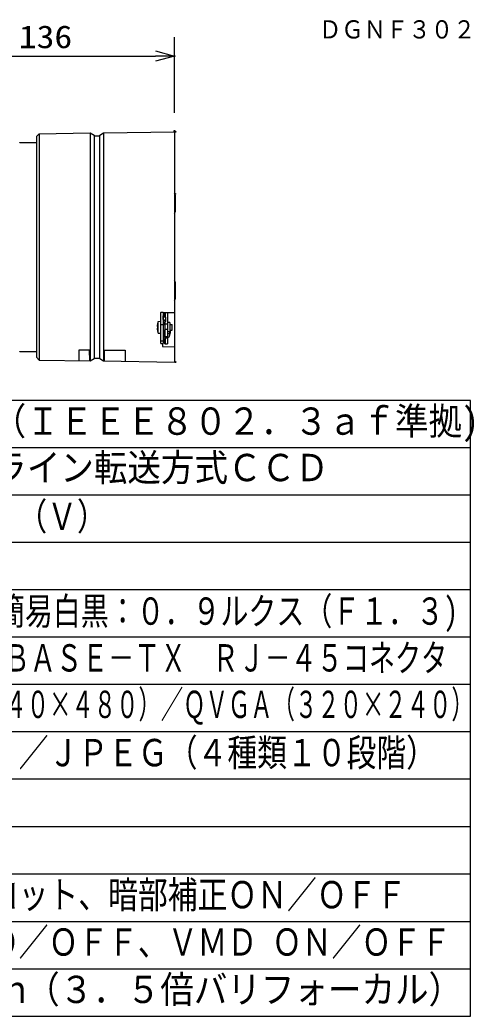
# Model space of a CAD drawing. Units: millimetres, scale not verified. Extents: x -63 to 63, y -56 to 57.
# Drawn here: x 14.9 to 62.9, y -56.4 to 48.8 of the extents above; entities that cross this region are included whole.
import ezdxf
from ezdxf.enums import TextEntityAlignment as Align

# ---------------------------------------------------------------- set-up
doc = ezdxf.new("R2010")
doc.units = ezdxf.units.MM
doc.header["$LTSCALE"] = 0.189787
doc.header["$PDMODE"] = 32
doc.header["$PDSIZE"] = 0.0949
for name, color, linetype in [('0-0_GAIKEI', 1, 'Continuous'), ('0-1_TOUROKU', 1, 'Continuous'), ('0-2_MOJI1', 2, 'Continuous'), ('0-3_WAKU', 1, 'Continuous'), ('0-4_SUNPO', 3, 'Continuous'), ('0-5_DEFPOINTS', 7, 'Continuous')]:
    doc.layers.add(name, color=color, linetype=linetype)
doc.styles.add('ＭＳ ゴシック', font='')
doc.styles.get('ＭＳ ゴシック').set_extended_font_data('MS Gothic')

# ---------------------------------------------------------------- blocks, each defined once
blk = doc.blocks.new('_OPEN30')
at = {"layer": '0-5_DEFPOINTS'}
blk.add_line((0, 0), (-1, 0), dxfattribs=at)
blk.add_lwpolyline([(-1, 0.26795), (0, 0), (-1, -0.26795)], dxfattribs=at)

msp = doc.modelspace()

# ---------------------------------------------------------------- linework, layer by layer
at = {"layer": '0-0_GAIKEI', "color": 7}
for p, q in [((16.9443, 36.7853), (22.3444, 36.8753)), ((22.3444, 36.8753), (22.7444, 36.6253)), ((23.3444, 36.6253), (23.7444, 36.8753)), ((23.7444, 36.8753), (31.2444, 36.9853)), ((31.2444, 36.9853), (31.2444, 12.6853)), ((14.9043, 35.8753), (16.6443, 35.8753)), ((16.6443, 36.4853), (16.9443, 36.7853)), ((16.6443, 36.4853), (16.6443, 13.1853)), ((22.7444, 36.5753), (23.3444, 36.5753)), ((14.9043, 13.7953), (14.9043, 13.8371)), ((14.9043, 13.7953), (16.6443, 13.7953)), ((16.6443, 13.1853), (16.9443, 12.8853)), ((16.9443, 12.8853), (22.3444, 12.7953)), ((22.3444, 12.7953), (22.7444, 13.0453)), ((22.7444, 13.0953), (23.3444, 13.0953)), ((23.3444, 13.0453), (23.7444, 12.7953)), ((23.7444, 12.7953), (31.2444, 12.6853))]:
    msp.add_line(p, q, dxfattribs=at)
at = {"layer": '0-0_GAIKEI'}
for p, q in [((22.3444, 36.8753), (22.3444, 12.7953)), ((23.7444, 36.8753), (23.7444, 12.7953)), ((14.9043, 35.8335), (14.9043, 35.8753)), ((16.9443, 36.7853), (16.9443, 12.8853)), ((22.7444, 36.6253), (22.7444, 13.0457)), ((23.3444, 13.0457), (23.3444, 36.6253)), ((31.3044, 30.3397), (31.3044, 28.5309)), ((31.3044, 21.1397), (31.3044, 19.3309)), ((29.7444, 17.9143), (29.7444, 16.977)), ((29.7844, 14.6435), (29.7844, 17.9288)), ((30.0244, 17.9288), (29.7844, 17.9288)), ((30.0244, 17.9288), (30.0244, 14.6435)), ((30.0244, 17.9157), (31.2444, 17.9217)), ((30.2044, 17.9166), (30.2044, 17.4635)), ((30.2244, 17.9167), (30.2244, 17.4504)), ((30.2644, 17.9169), (30.2644, 17.424)), ((30.5044, 17.9181), (30.5044, 14.5995)), ((29.5244, 16.9577), (29.7844, 16.9805)), ((29.5244, 15.7432), (29.5244, 16.9577)), ((30.0244, 17.5892), (30.0252, 17.5848)), ((30.0252, 17.1992), (30.0244, 17.2035)), ((30.0244, 17.1857), (30.0313, 17.1919)), ((30.0244, 16.954), (30.1679, 16.8594)), ((30.0252, 17.5848), (30.0276, 17.5809)), ((30.0276, 17.1952), (30.0252, 17.1992)), ((30.0271, 17.5817), (30.1096, 17.586)), ((30.0276, 17.5809), (30.0313, 17.5776)), ((30.0313, 17.1919), (30.0276, 17.1952)), ((30.0313, 17.1919), (30.0313, 17.5776)), ((30.0313, 17.5776), (30.3244, 17.3845)), ((30.0313, 17.1919), (30.3244, 16.9988)), ((30.1096, 17.586), (30.1096, 17.526)), ((30.1644, 16.8617), (30.1644, 16.6505)), ((30.1679, 16.8594), (30.3244, 16.9988)), ((30.2244, 16.9097), (30.2244, 16.8658)), ((30.2644, 15.2461), (30.2644, 16.9454)), ((30.3244, 16.9988), (30.3244, 17.3845)), ((30.7444, 16.8405), (30.5044, 16.8405)), ((30.7444, 16.8405), (30.7444, 15.8605)), ((29.4464, 16.4505), (29.4075, 16.4505)), ((29.4464, 16.2505), (29.4075, 16.2505)), ((30.0244, 16.6146), (29.7844, 16.6146)), ((30.0244, 16.6505), (30.2644, 16.6505)), ((30.0244, 16.0505), (30.2644, 16.0505)), ((30.1644, 15.828), (30.0244, 15.8158)), ((30.0244, 15.7953), (30.2244, 15.7953)), ((30.1644, 16.0505), (30.1644, 15.828)), ((30.2244, 16.0048), (30.2244, 15.6627)), ((30.2423, 16.7853), (30.2455, 16.7853)), ((30.2644, 16.7185), (30.5044, 16.7185)), ((30.2644, 16.155), (30.5044, 16.155)), ((30.7444, 15.8605), (30.5044, 15.8605)), ((30.5244, 15.4953), (30.5244, 15.8605)), ((30.7244, 15.8605), (30.7244, 15.4953)), ((30.7444, 16.6505), (30.9844, 16.6505)), ((30.7444, 16.0505), (30.9844, 16.0505)), ((30.7857, 16.0202), (30.7726, 16.0505)), ((30.7961, 15.9821), (30.7857, 16.0202)), ((30.8025, 15.9392), (30.7961, 15.9821)), ((30.8047, 15.8953), (30.8025, 15.9392)), ((30.8025, 15.7513), (30.8047, 15.7953)), ((30.8047, 15.7953), (30.8047, 15.8953)), ((30.9844, 16.0505), (30.9844, 16.6505)), ((29.5244, 15.7432), (29.7844, 15.7205)), ((29.7844, 14.9293), (30.0244, 14.9293)), ((30.1679, 15.713), (30.0244, 15.6184)), ((30.1679, 15.3273), (30.0244, 15.2328)), ((30.0244, 15.001), (30.0313, 14.9948)), ((30.0244, 14.9832), (30.0252, 14.9876)), ((30.0252, 14.9876), (30.0276, 14.9915)), ((30.0276, 14.9915), (30.0313, 14.9948)), ((30.3244, 15.1879), (30.0313, 14.9948)), ((30.1679, 15.3273), (30.1679, 15.713)), ((30.1679, 15.713), (30.2644, 15.627)), ((30.1679, 15.3273), (30.3244, 15.1879)), ((30.2244, 14.6162), (30.2244, 15.122)), ((30.2644, 15.3889), (30.5044, 15.3889)), ((30.2644, 15.2461), (30.5044, 15.2461)), ((30.2644, 15.1484), (30.2644, 14.6138)), ((30.3244, 15.1879), (30.3244, 15.2461)), ((30.5044, 15.5953), (30.5244, 15.5953)), ((30.5044, 15.4953), (30.5244, 15.4953)), ((30.5044, 15.2953), (30.5244, 15.2953)), ((30.5244, 15.6953), (30.7244, 15.6953)), ((30.7244, 15.5969), (30.7371, 15.6002)), ((30.7371, 15.6002), (30.7557, 15.6151)), ((30.7557, 15.6151), (30.7722, 15.6391)), ((30.7722, 15.6391), (30.7857, 15.6703)), ((30.7857, 15.6703), (30.7961, 15.7085)), ((30.7961, 15.7085), (30.8025, 15.7513)), ((22.2716, 13.9323), (21.1341, 13.9277)), ((21.1341, 13.9277), (21.1383, 12.8169)), ((22.2762, 12.7948), (22.2716, 13.9323)), ((23.8261, 13.9341), (26.0335, 13.9387)), ((23.8284, 12.7907), (23.8261, 13.9341)), ((26.0335, 13.9387), (26.0359, 12.7615)), ((29.7844, 14.6435), (30.0244, 14.6435)), ((29.9844, 14.6435), (29.9844, 14.3312)), ((29.9844, 14.3312), (31.2444, 14.3042)), ((30.2244, 14.6162), (30.5044, 14.5995))]:
    msp.add_line(p, q, dxfattribs=at)
for points in [[(29.7444, 17.9143), (29.7452, 17.9143), (29.746, 17.9143), (29.7468, 17.9143), (29.7476, 17.9143), (29.7484, 17.9143), (29.7492, 17.9143), (29.75, 17.9144), (29.7508, 17.9144), (29.7516, 17.9144), (29.7524, 17.9144), (29.7532, 17.9144), (29.754, 17.9144), (29.7548, 17.9144), (29.7556, 17.9144), (29.7564, 17.9144), (29.7572, 17.9144), (29.758, 17.9144), (29.7588, 17.9144), (29.7596, 17.9144), (29.7604, 17.9144), (29.7612, 17.9144), (29.762, 17.9144), (29.7628, 17.9144), (29.7636, 17.9144), (29.7644, 17.9144), (29.7652, 17.9144), (29.766, 17.9144), (29.7668, 17.9144), (29.7676, 17.9144), (29.7684, 17.9144), (29.7692, 17.9144), (29.77, 17.9145), (29.7708, 17.9145), (29.7716, 17.9145), (29.7724, 17.9145), (29.7732, 17.9145), (29.774, 17.9145), (29.7748, 17.9145), (29.7756, 17.9145)], [(29.7756, 17.9145), (29.7764, 17.9145), (29.7772, 17.9145), (29.778, 17.9145), (29.7788, 17.9145), (29.7796, 17.9145), (29.7804, 17.9145), (29.7812, 17.9145), (29.782, 17.9145), (29.7828, 17.9145), (29.7836, 17.9145), (29.7844, 17.9145), (29.7844, 17.9145)], [(30.1104, 17.9161), (30.1104, 17.9142), (30.1105, 17.9122), (30.1105, 17.9103), (30.1105, 17.9084), (30.1105, 17.9064), (30.1105, 17.9045), (30.1106, 17.9025), (30.1106, 17.9006), (30.1106, 17.8987), (30.1106, 17.8967), (30.1106, 17.8948), (30.1107, 17.8928), (30.1107, 17.8909), (30.1107, 17.8889), (30.1107, 17.887), (30.1107, 17.8851), (30.1108, 17.8831), (30.1108, 17.8812), (30.1108, 17.8792), (30.1108, 17.8773), (30.1108, 17.8753), (30.1108, 17.8734), (30.1109, 17.8715), (30.1109, 17.8695), (30.1109, 17.8676), (30.1109, 17.8656), (30.1109, 17.8637), (30.111, 17.8617), (30.111, 17.8598), (30.111, 17.8579), (30.111, 17.8559), (30.111, 17.854), (30.111, 17.852), (30.1111, 17.8501), (30.1111, 17.8482), (30.1111, 17.8462), (30.1111, 17.8443), (30.1111, 17.8423), (30.1111, 17.8404)], [(30.1111, 17.6131), (30.1111, 17.6112), (30.1111, 17.6093), (30.111, 17.6073), (30.111, 17.6054), (30.111, 17.6034), (30.1109, 17.6015), (30.1109, 17.5996), (30.1108, 17.5976), (30.1107, 17.5957), (30.1106, 17.5937), (30.1104, 17.5918), (30.1101, 17.5899), (30.1099, 17.588), (30.1096, 17.586)], [(30.1111, 17.8404), (30.1111, 17.8384), (30.1112, 17.8365), (30.1112, 17.8346), (30.1112, 17.8326), (30.1112, 17.8307), (30.1112, 17.8287), (30.1112, 17.8268), (30.1112, 17.8248), (30.1113, 17.8229), (30.1113, 17.821), (30.1113, 17.819), (30.1113, 17.8171), (30.1113, 17.8151), (30.1113, 17.8132), (30.1113, 17.8113), (30.1114, 17.8093), (30.1114, 17.8074), (30.1114, 17.8054), (30.1114, 17.8035), (30.1114, 17.8015), (30.1114, 17.7996), (30.1114, 17.7977), (30.1114, 17.7957), (30.1115, 17.7938), (30.1115, 17.7918), (30.1115, 17.7899), (30.1115, 17.7879), (30.1115, 17.786), (30.1115, 17.7841), (30.1115, 17.7821), (30.1115, 17.7802), (30.1115, 17.7782), (30.1115, 17.7763), (30.1116, 17.7744), (30.1116, 17.7724), (30.1116, 17.7705), (30.1116, 17.7685), (30.1116, 17.7666), (30.1116, 17.7646)], [(30.1117, 17.6889), (30.1117, 17.6869), (30.1117, 17.685), (30.1117, 17.6831), (30.1117, 17.6811), (30.1117, 17.6792), (30.1117, 17.6772), (30.1117, 17.6753), (30.1117, 17.6734), (30.1117, 17.6714), (30.1117, 17.6695), (30.1117, 17.6675), (30.1117, 17.6656), (30.1117, 17.6636), (30.1117, 17.6617), (30.1117, 17.6598), (30.1116, 17.6578), (30.1116, 17.6559), (30.1116, 17.6539), (30.1116, 17.652), (30.1116, 17.65), (30.1116, 17.6481), (30.1116, 17.6462), (30.1116, 17.6442), (30.1115, 17.6423), (30.1115, 17.6403), (30.1115, 17.6384), (30.1115, 17.6365), (30.1114, 17.6345), (30.1114, 17.6326), (30.1114, 17.6306), (30.1114, 17.6287), (30.1113, 17.6267), (30.1113, 17.6248), (30.1113, 17.6229), (30.1112, 17.6209), (30.1112, 17.619), (30.1112, 17.617), (30.1111, 17.6151), (30.1111, 17.6131)], [(30.1116, 17.7646), (30.1116, 17.7627), (30.1116, 17.7608), (30.1116, 17.7588), (30.1116, 17.7569), (30.1116, 17.7549), (30.1117, 17.753), (30.1117, 17.751), (30.1117, 17.7491), (30.1117, 17.7472), (30.1117, 17.7452), (30.1117, 17.7433), (30.1117, 17.7413), (30.1117, 17.7394), (30.1117, 17.7374), (30.1117, 17.7355), (30.1117, 17.7336), (30.1117, 17.7316), (30.1117, 17.7297), (30.1117, 17.7277), (30.1117, 17.7258), (30.1117, 17.7239), (30.1117, 17.7219), (30.1117, 17.72), (30.1117, 17.718), (30.1117, 17.7161), (30.1117, 17.7141), (30.1117, 17.7122), (30.1117, 17.7103), (30.1117, 17.7083), (30.1117, 17.7064), (30.1117, 17.7044), (30.1117, 17.7025), (30.1117, 17.7005), (30.1117, 17.6986), (30.1117, 17.6967), (30.1117, 17.6947), (30.1117, 17.6928), (30.1117, 17.6908), (30.1117, 17.6889)], [(30.2456, 16.7703), (30.2453, 16.7717), (30.245, 16.773), (30.2447, 16.7744), (30.2444, 16.7757), (30.2441, 16.7771), (30.2438, 16.7785), (30.2435, 16.7798), (30.2432, 16.7812), (30.2429, 16.7825), (30.2426, 16.7839), (30.2423, 16.7853)], [(30.2561, 16.717), (30.2559, 16.7184), (30.2556, 16.7197), (30.2554, 16.7211), (30.2551, 16.7225), (30.2549, 16.7238), (30.2546, 16.7252), (30.2543, 16.7266), (30.2541, 16.728), (30.2538, 16.7293), (30.2536, 16.7307), (30.2533, 16.7321), (30.2531, 16.7334), (30.2528, 16.7348), (30.2525, 16.7362), (30.2523, 16.7375), (30.252, 16.7389), (30.2517, 16.7403), (30.2515, 16.7416), (30.2512, 16.743), (30.2509, 16.7444), (30.2507, 16.7457), (30.2504, 16.7471), (30.2501, 16.7485), (30.2499, 16.7498), (30.2496, 16.7512), (30.2493, 16.7526), (30.249, 16.7539), (30.2488, 16.7553), (30.2485, 16.7567), (30.2482, 16.758), (30.2479, 16.7594), (30.2476, 16.7608), (30.2473, 16.7621), (30.247, 16.7635), (30.2467, 16.7648), (30.2465, 16.7662), (30.2462, 16.7676), (30.2459, 16.7689), (30.2456, 16.7703)], [(30.26, 16.6946), (30.2599, 16.6953), (30.2597, 16.696), (30.2596, 16.6968), (30.2595, 16.6975), (30.2594, 16.6982), (30.2593, 16.6989), (30.2591, 16.6997), (30.259, 16.7004), (30.2589, 16.7011), (30.2588, 16.7018), (30.2587, 16.7025), (30.2585, 16.7033), (30.2584, 16.704), (30.2583, 16.7047), (30.2582, 16.7054), (30.258, 16.7062), (30.2579, 16.7069), (30.2578, 16.7076), (30.2577, 16.7083), (30.2575, 16.7091), (30.2574, 16.7098), (30.2573, 16.7105), (30.2571, 16.7112), (30.257, 16.7119), (30.2569, 16.7127), (30.2568, 16.7134), (30.2566, 16.7141), (30.2565, 16.7148), (30.2564, 16.7156), (30.2562, 16.7163), (30.2561, 16.717), (30.2561, 16.717)], [(30.2644, 16.6663), (30.2643, 16.667), (30.2642, 16.6678), (30.2641, 16.6685), (30.264, 16.6692), (30.2638, 16.67), (30.2637, 16.6707), (30.2636, 16.6714), (30.2635, 16.6721), (30.2634, 16.6729), (30.2633, 16.6736), (30.2632, 16.6743), (30.2631, 16.675), (30.263, 16.6758), (30.2629, 16.6765), (30.2627, 16.6772), (30.2626, 16.6779), (30.2625, 16.6787), (30.2624, 16.6794), (30.2623, 16.6801), (30.2622, 16.6808), (30.2621, 16.6816), (30.262, 16.6823), (30.2618, 16.683), (30.2617, 16.6837), (30.2616, 16.6845), (30.2615, 16.6852), (30.2614, 16.6859), (30.2613, 16.6866), (30.2612, 16.6874), (30.261, 16.6881), (30.2609, 16.6888), (30.2608, 16.6895), (30.2607, 16.6902), (30.2606, 16.691), (30.2605, 16.6917), (30.2603, 16.6924), (30.2602, 16.6931), (30.2601, 16.6939), (30.26, 16.6946)], [(30.0244, 14.7925), (30.0284, 14.7924), (30.0324, 14.7923), (30.0364, 14.7923), (30.0404, 14.7922), (30.0444, 14.7921), (30.0484, 14.7921), (30.0524, 14.792), (30.0564, 14.792), (30.0604, 14.7919), (30.0644, 14.7918), (30.0684, 14.7918), (30.0724, 14.7917), (30.0764, 14.7917), (30.0804, 14.7916), (30.0844, 14.7915), (30.0884, 14.7915), (30.0924, 14.7914), (30.0964, 14.7913), (30.1004, 14.7913), (30.1044, 14.7912), (30.1084, 14.7912), (30.1124, 14.7911), (30.1164, 14.791), (30.1204, 14.791), (30.1244, 14.7909), (30.1284, 14.7909), (30.1324, 14.7908), (30.1364, 14.7907), (30.1404, 14.7907), (30.1444, 14.7906), (30.1484, 14.7905), (30.1524, 14.7905), (30.1564, 14.7904), (30.1604, 14.7904), (30.1644, 14.7903), (30.1684, 14.7902), (30.1724, 14.7902), (30.1764, 14.7901), (30.1804, 14.7901)], [(30.1804, 14.7901), (30.1844, 14.79), (30.1884, 14.7899), (30.1924, 14.7899), (30.1964, 14.7898), (30.2004, 14.7897), (30.2044, 14.7897), (30.2084, 14.7896), (30.2124, 14.7896), (30.2164, 14.7895), (30.2204, 14.7894), (30.2244, 14.7894)], [(23.3444, 13.4201), (23.3444, 13.4201), (23.3444, 13.4201), (23.3444, 13.42), (23.3445, 13.42), (23.3445, 13.42), (23.3445, 13.42), (23.3445, 13.42), (23.3446, 13.42), (23.3446, 13.4199), (23.3446, 13.4199), (23.3446, 13.4199), (23.3447, 13.4199), (23.3447, 13.4199), (23.3447, 13.4199), (23.3448, 13.4198), (23.3448, 13.4198), (23.3448, 13.4198), (23.3448, 13.4198), (23.3449, 13.4198), (23.3449, 13.4198), (23.3449, 13.4197), (23.3449, 13.4197), (23.345, 13.4197), (23.345, 13.4197), (23.345, 13.4197), (23.345, 13.4197), (23.3451, 13.4196), (23.3451, 13.4196), (23.3451, 13.4196), (23.3452, 13.4196), (23.3452, 13.4196), (23.3452, 13.4196), (23.3452, 13.4195), (23.3453, 13.4195), (23.3453, 13.4195), (23.3453, 13.4195), (23.3453, 13.4195), (23.3454, 13.4195), (23.3454, 13.4194)], [(23.3454, 13.4194), (23.3454, 13.4194), (23.3455, 13.4194), (23.3455, 13.4194), (23.3455, 13.4194), (23.3455, 13.4194), (23.3456, 13.4193), (23.3456, 13.4193), (23.3456, 13.4193), (23.3456, 13.4193), (23.3457, 13.4193), (23.3457, 13.4193)]]:
    msp.add_lwpolyline(points, dxfattribs=at)
for centre, radius, start, end in [((31.0444, 30.3397), 0.26, 0, 39.42181), ((31.0444, 28.5309), 0.26, 320.57819, 0), ((31.0444, 21.1397), 0.26, 0, 39.42181), ((31.0444, 19.3309), 0.26, 320.57819, 0), ((31.0008, 16.3505), 1.5965, 157.64346, 176.40878), ((30.1044, 17.6859), 0.1, 273, 0), ((28.6879, 16.4353), 1.5965, 12.66392, 16.96703), ((31.0008, 16.3505), 1.5965, 183.59122, 202.35654), ((31.0198, 16.3505), 1.5766, 176.36342, 183.63658), ((28.6879, 16.4353), 1.5965, 337.64346, 346.04457), ((30.5244, 15.4953), 0.2, 270, 0)]:
    msp.add_arc(centre, radius, start, end, dxfattribs=at)
at = {"layer": '0-0_GAIKEI', "color": 7}
for p in [(31.2444, 37.0853), (31.3444, 36.9853), (31.3444, 12.6853)]:
    msp.add_point(p, dxfattribs=at)
at = {"layer": '0-0_GAIKEI'}
msp.add_point((31.3044, 30.4397), dxfattribs=at)
at = {"layer": '0-3_WAKU', "color": 4}
for p, q in [((62.5001, 8.6333), (-62.5001, 8.6333)), ((62.5001, -56.3667), (62.5001, 8.6333)), ((-62.5001, -56.3667), (62.5001, -56.3667))]:
    msp.add_line(p, q, dxfattribs=at)
at = {"layer": '0-3_WAKU'}
for p, q in [((62.5001, 3.6333), (-62.5001, 3.6333)), ((62.5001, -1.3667), (-62.5001, -1.3667)), ((62.5001, -6.3667), (-62.5001, -6.3667)), ((62.5001, -11.3667), (-62.5001, -11.3667)), ((62.5001, -16.3667), (-62.5001, -16.3667)), ((62.5001, -21.3667), (-62.5001, -21.3667)), ((62.5001, -26.3667), (-62.5001, -26.3667)), ((62.5001, -31.3667), (-62.5001, -31.3667)), ((-62.5001, -36.3667), (62.5001, -36.3667)), ((-62.5001, -41.3667), (62.5001, -41.3667)), ((-62.5001, -46.3667), (62.5001, -46.3667)), ((-62.5001, -51.3667), (62.5001, -51.3667))]:
    msp.add_line(p, q, dxfattribs=at)
at = {"layer": '0-4_SUNPO'}
for p, q in [((31.2444, 38.9875), (31.2444, 46.9875)), ((6.1043, 44.9875), (29.2444, 44.9875))]:
    msp.add_line(p, q, dxfattribs=at)
at = {"layer": '0-5_DEFPOINTS'}
for p in [(31.2444, 44.9875), (31.2444, 36.9875)]:
    msp.add_point(p, dxfattribs=at)

# ---------------------------------------------------------------- block references
at = {"layer": '0-4_SUNPO', "xscale": 2, "yscale": 2}
msp.add_blockref('_OPEN30', (31.2444, 44.9875), dxfattribs=at)

# ---------------------------------------------------------------- texts
at = {"layer": '0-1_TOUROKU', "style": 'ＭＳ ゴシック', "width": 0.9}
msp.add_text('ＤＧＮＦ３０２', height=1.924, dxfattribs=at).set_placement((46.5, 46.2633), align=Align.BOTTOM_LEFT)
at = {"layer": '0-2_MOJI1', "style": 'ＭＳ ゴシック'}
for s, width, p in [('ＤＣ１２Ｖ、ＰｏＥ（ＩＥＥＥ８０２．３ａｆ準拠)', 0.9, (-19.8638, 4.1345)), ('１／３型\u3000インターライン転送方式ＣＣＤ', 0.9, (-19.7944, -0.7659)), ('１２９６（Ｈ）×９７６（Ｖ）', 0.8, (-20, -5.9218)), ('カラー：１．５ルクス、簡易白黒：０．９ルクス（Ｆ１．３)', 0.75, (-20, -15.9218)), ('１０ＢＡＳＥ－Ｔ／１００ＢＡＳＥ－ＴＸ\u3000ＲＪ－４５コネクタ', 0.7, (-19.8638, -20.8587)), ('１２８０×９６０／ＶＧＡ（６４０×４８０）／ＱＶＧＡ（３２０×２４０）', 0.6, (-19.7944, -25.766)), ('ＭＰＥＧ－４（３種類）／ＪＰＥＧ（４種類１０段階）', 0.8, (-19.8638, -30.8587)), ('ＳＤメモリーカードスロット、暗部補正ＯＮ／ＯＦＦ', 0.8, (-19.8638, -45.8587)), ('簡易白黒切換、ＡＵＴＯ／ＯＦＦ、ＶＭＤ ＯＮ／ＯＦＦ', 0.8, (-19.8638, -50.8587)), ('ｆ＝２．８～１０ｍｍ（３．５倍バリフォーカル）', 0.9, (-19.8638, -55.8587))]:
    msp.add_text(s, height=2.886, dxfattribs=dict(at, width=width)).set_placement(p, align=Align.BOTTOM_LEFT)
at = {"layer": '0-4_SUNPO', "style": 'ＭＳ ゴシック', "width": 1.15}
msp.add_text('136', height=2.406, dxfattribs=at).set_placement((14.7872, 45.0971), align=Align.BOTTOM_LEFT)

doc.saveas('drawing.dxf')
